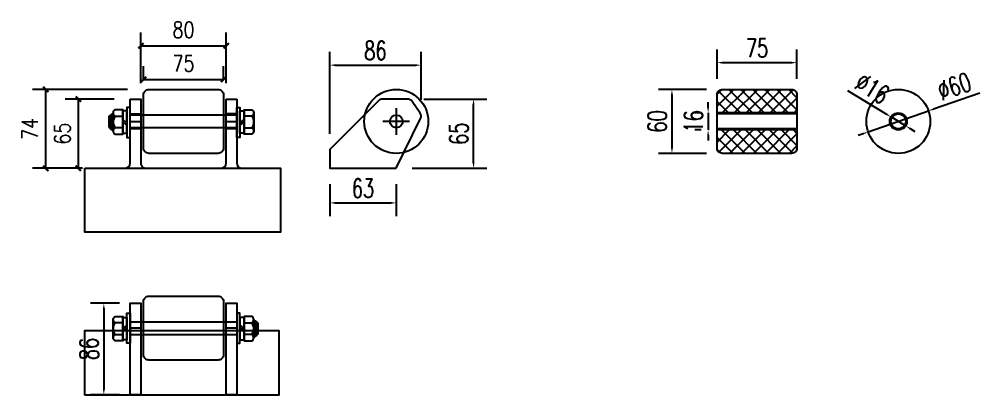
# Model space of a CAD drawing. Header units: millimetres. Extents: x -1442555 to -1309205, y 1400164 to 1531173.
# Drawn here: x -1310110 to -1309205, y 1411009 to 1411361 of the extents above; entities that cross this region are included whole.
import ezdxf

# ---------------------------------------------------------------- set-up
doc = ezdxf.new("R2010")
doc.units = ezdxf.units.MM
doc.header["$LTSCALE"] = 10
doc.linetypes.add('ACAD_ISO03W100', pattern=[30, 12, -18])
doc.layers.get('0').update_dxf_attribs({"linetype": 'CONTINUOUS'})
doc.layers.get('DEFPOINTS').update_dxf_attribs({"linetype": 'CONTINUOUS'})
doc.layers.add('00-HATCH(填充)', color=250, linetype='CONTINUOUS')
doc.layers.add('PUB_DIM', color=3, linetype='CONTINUOUS')
doc.styles.add('DIM_FONT', font='SIMPLEX.shx', dxfattribs={"width": 0.8})
doc.styles.add('STANDARD_T3', font='simplex.shx', dxfattribs={"width": 0.7, "bigfont": 'gbcbig.shx'})
doc.dimstyles.new('DIMN5', dxfattribs={"dimscale": 0.05, "dimtxt": 300, "dimasz": 100, "dimexe": 250, "dimexo": 300, "dimgap": 150, "dimtad": 1, "dimdec": 0, "dimzin": 0, "dimdsep": 46, "dimtxsty": 'DIM_FONT', "dimblk": 'ARCHTICK', "dimcen": 0.09, "dimclrt": 7, "dimazin": 0, "dimtfac": 1, "dimtdec": 0, "dimtix": 1, "dimtmove": 0, "dimatfit": 3, "dimldrblk": 'ARCHTICK', "dimfxl": 1, "dimtolj": 1, "dimtzin": 0, "dimarcsym": 0})
doc.dimstyles.new('W&&5', dxfattribs={"dimtxt": 17.5, "dimasz": 5, "dimexe": 12.5, "dimexo": 15, "dimgap": 5, "dimtad": 1, "dimdec": 0, "dimzin": 0, "dimdsep": 46, "dimtxsty": 'STANDARD_T3', "dimcen": 0.09, "dimclrd": 1, "dimclre": 1, "dimclrt": 7, "dimazin": 2, "dimtfac": 1, "dimtdec": 0, "dimtix": 1, "dimtmove": 2, "dimatfit": 3, "dimfxl": 100, "dimtolj": 1, "dimtzin": 0, "dimarcsym": 0})

# ---------------------------------------------------------------- blocks, each defined once
blk = doc.blocks.new('_ARCHTICK')
at = {"color": 0, "linetype": 'ByBlock', "const_width": 0.4}
blk.add_lwpolyline([(-0.5, -0.5), (0.5, 0.5)], dxfattribs=at)
blk = doc.blocks.new('*D472')
at = {"layer": 'DEFPOINTS', "color": 0, "transparency": 16777216}
for p in [(-1310054.93, 1411286.11), (-1310006.27, 1411286.11), (-1310036.07, 1411221.11)]:
    blk.add_point(p, dxfattribs=at)
at = {"layer": 'PUB_DIM', "color": 0, "lineweight": -2, "transparency": 16777216}
for p, q in [((-1310021.27, 1411286.11), (-1310067.43, 1411286.11)), ((-1310054.93, 1411221.11), (-1310054.93, 1411286.11)), ((-1310051.07, 1411221.11), (-1310067.43, 1411221.11))]:
    blk.add_line(p, q, dxfattribs=at)
at = {"layer": 'PUB_DIM', "color": 0, "lineweight": -2, "transparency": 16777216, "xscale": 5, "yscale": 5, "zscale": 5}
for p, rotation in [((-1310054.93, 1411286.11), 90), ((-1310054.93, 1411221.11), 270)]:
    blk.add_blockref('_ARCHTICK', p, dxfattribs=dict(at, rotation=rotation))
at = {"layer": 'PUB_DIM', "color": 7, "transparency": 16777216, "insert": (-1310069.93, 1411253.61), "char_height": 15, "attachment_point": 5, "rotation": 90, "style": 'DIM_FONT'}
blk.add_mtext('\\A1;65', dxfattribs=at)
blk = doc.blocks.new('*D461')
at = {"layer": 'DEFPOINTS', "color": 0, "transparency": 16777216}
for p in [(-1310085.5, 1411295.11), (-1309993.77, 1411295.11), (-1310036.07, 1411221.11)]:
    blk.add_point(p, dxfattribs=at)
at = {"layer": 'PUB_DIM', "color": 0, "lineweight": -2, "transparency": 16777216}
for p, q in [((-1310008.77, 1411295.11), (-1310098, 1411295.11)), ((-1310085.5, 1411221.11), (-1310085.5, 1411295.11)), ((-1310051.07, 1411221.11), (-1310098, 1411221.11))]:
    blk.add_line(p, q, dxfattribs=at)
at = {"layer": 'PUB_DIM', "color": 0, "lineweight": -2, "transparency": 16777216, "xscale": 5, "yscale": 5, "zscale": 5}
for p, rotation in [((-1310085.5, 1411295.11), 90), ((-1310085.5, 1411221.11), 270)]:
    blk.add_blockref('_ARCHTICK', p, dxfattribs=dict(at, rotation=rotation))
at = {"layer": 'PUB_DIM', "color": 7, "transparency": 16777216, "insert": (-1310100.5, 1411258.11), "char_height": 15, "attachment_point": 5, "rotation": 90, "style": 'DIM_FONT'}
blk.add_mtext('\\A1;74', dxfattribs=at)
blk = doc.blocks.new('*D462')
at = {"layer": 'DEFPOINTS', "color": 0, "transparency": 16777216}
for p in [(-1309916.27, 1411336.13), (-1309996.27, 1411286.11), (-1309916.27, 1411286.11)]:
    blk.add_point(p, dxfattribs=at)
at = {"layer": 'PUB_DIM', "color": 0, "lineweight": -2, "transparency": 16777216}
for p, q in [((-1309996.27, 1411301.11), (-1309996.27, 1411348.63)), ((-1309916.27, 1411301.11), (-1309916.27, 1411348.63)), ((-1309996.27, 1411336.13), (-1309916.27, 1411336.13))]:
    blk.add_line(p, q, dxfattribs=at)
at = {"layer": 'PUB_DIM', "color": 0, "lineweight": -2, "transparency": 16777216, "xscale": 5, "yscale": 5, "zscale": 5, "rotation": 180}
blk.add_blockref('_ARCHTICK', (-1309996.27, 1411336.13), dxfattribs=at)
at = {"layer": 'PUB_DIM', "color": 0, "lineweight": -2, "transparency": 16777216, "xscale": 5, "yscale": 5, "zscale": 5}
blk.add_blockref('_ARCHTICK', (-1309916.27, 1411336.13), dxfattribs=at)
at = {"layer": 'PUB_DIM', "color": 7, "transparency": 16777216, "insert": (-1309956.27, 1411351.13), "char_height": 15, "attachment_point": 5, "style": 'DIM_FONT'}
blk.add_mtext('\\A1;80', dxfattribs=at)
blk = doc.blocks.new('*D479')
at = {"color": 1, "lineweight": -2, "transparency": 16777216}
for p, q in [((-1309819.08, 1411206.11), (-1309819.08, 1411176.14)), ((-1309756.58, 1411206.11), (-1309756.58, 1411176.14)), ((-1309814.08, 1411188.64), (-1309761.58, 1411188.64))]:
    blk.add_line(p, q, dxfattribs=at)
at = {"color": 1, "transparency": 16777216}
for points in [[(-1309814.08, 1411189.47), (-1309814.08, 1411187.81), (-1309819.08, 1411188.64)], [(-1309761.58, 1411189.47), (-1309761.58, 1411187.81), (-1309756.58, 1411188.64)]]:
    blk.add_solid(points, dxfattribs=at)
at = {"layer": 'DEFPOINTS', "color": 0, "transparency": 16777216}
for p in [(-1309819.08, 1411221.11), (-1309756.58, 1411221.11), (-1309756.58, 1411188.64)]:
    blk.add_point(p, dxfattribs=at)
at = {"color": 7, "transparency": 16777216, "insert": (-1309787.83, 1411202.39), "char_height": 17.5, "attachment_point": 5, "style": 'STANDARD_T3'}
blk.add_mtext('\\A1;63', dxfattribs=at)
blk = doc.blocks.new('*D480')
at = {"layer": 'DEFPOINTS', "color": 0, "transparency": 16777216}
for p in [(-1309918.77, 1411304.53), (-1309993.77, 1411290.11), (-1309918.77, 1411290.11)]:
    blk.add_point(p, dxfattribs=at)
at = {"layer": 'PUB_DIM', "color": 0, "lineweight": -2, "transparency": 16777216}
for p, q in [((-1309993.77, 1411305.11), (-1309993.77, 1411317.03)), ((-1309918.77, 1411305.11), (-1309918.77, 1411317.03)), ((-1309993.77, 1411304.53), (-1309918.77, 1411304.53))]:
    blk.add_line(p, q, dxfattribs=at)
at = {"layer": 'PUB_DIM', "color": 0, "lineweight": -2, "transparency": 16777216, "xscale": 5, "yscale": 5, "zscale": 5, "rotation": 180}
blk.add_blockref('_ARCHTICK', (-1309993.77, 1411304.53), dxfattribs=at)
at = {"layer": 'PUB_DIM', "color": 0, "lineweight": -2, "transparency": 16777216, "xscale": 5, "yscale": 5, "zscale": 5}
blk.add_blockref('_ARCHTICK', (-1309918.77, 1411304.53), dxfattribs=at)
at = {"layer": 'PUB_DIM', "color": 7, "transparency": 16777216, "insert": (-1309956.27, 1411319.53), "char_height": 15, "attachment_point": 5, "style": 'DIM_FONT'}
blk.add_mtext('\\A1;75', dxfattribs=at)
blk = doc.blocks.new('*D482')
at = {"color": 1, "lineweight": -2, "transparency": 16777216}
for p, q in [((-1309455.57, 1411305.11), (-1309455.57, 1411332.77)), ((-1309380.57, 1411305.11), (-1309380.57, 1411332.77)), ((-1309450.57, 1411320.27), (-1309385.57, 1411320.27))]:
    blk.add_line(p, q, dxfattribs=at)
at = {"color": 1, "transparency": 16777216}
for points in [[(-1309450.57, 1411321.1), (-1309450.57, 1411319.44), (-1309455.57, 1411320.27)], [(-1309385.57, 1411321.1), (-1309385.57, 1411319.44), (-1309380.57, 1411320.27)]]:
    blk.add_solid(points, dxfattribs=at)
at = {"layer": 'DEFPOINTS', "color": 0, "transparency": 16777216}
for p in [(-1309380.57, 1411320.27), (-1309455.57, 1411290.11), (-1309380.57, 1411290.11)]:
    blk.add_point(p, dxfattribs=at)
at = {"color": 7, "transparency": 16777216, "insert": (-1309418.07, 1411334.02), "char_height": 17.5, "attachment_point": 5, "style": 'STANDARD_T3'}
blk.add_mtext('\\A1;75', dxfattribs=at)
blk = doc.blocks.new('*D483')
at = {"color": 1, "lineweight": -2, "transparency": 16777216}
for p, q in [((-1309465.57, 1411295.11), (-1309510.42, 1411295.11)), ((-1309497.92, 1411290.11), (-1309497.92, 1411240.11)), ((-1309465.57, 1411235.11), (-1309510.42, 1411235.11))]:
    blk.add_line(p, q, dxfattribs=at)
at = {"color": 1, "transparency": 16777216}
for points in [[(-1309498.75, 1411290.11), (-1309497.08, 1411290.11), (-1309497.92, 1411295.11)], [(-1309498.75, 1411240.11), (-1309497.08, 1411240.11), (-1309497.92, 1411235.11)]]:
    blk.add_solid(points, dxfattribs=at)
at = {"layer": 'DEFPOINTS', "color": 0, "transparency": 16777216}
for p in [(-1309450.57, 1411295.11), (-1309497.92, 1411235.11), (-1309450.57, 1411235.11)]:
    blk.add_point(p, dxfattribs=at)
at = {"color": 7, "transparency": 16777216, "insert": (-1309511.67, 1411265.11), "char_height": 17.5, "attachment_point": 5, "rotation": 90, "style": 'STANDARD_T3'}
blk.add_mtext('\\A1;60', dxfattribs=at)
blk = doc.blocks.new('*D484')
at = {"color": 1, "lineweight": -2, "transparency": 16777216}
for p, q in [((-1309209.07, 1411291.78), (-1309252.42, 1411276.64)), ((-1309313.79, 1411255.22), (-1309257.14, 1411275)), ((-1309318.51, 1411253.57), (-1309323.23, 1411251.92))]:
    blk.add_line(p, q, dxfattribs=at)
at = {"color": 1, "transparency": 16777216}
for points in [[(-1309252.7, 1411277.43), (-1309252.15, 1411275.86), (-1309257.14, 1411275)], [(-1309318.79, 1411254.36), (-1309318.24, 1411252.79), (-1309313.79, 1411255.22)]]:
    blk.add_solid(points, dxfattribs=at)
at = {"layer": 'DEFPOINTS', "color": 0, "transparency": 16777216}
for p in [(-1309257.14, 1411275), (-1309313.79, 1411255.22)]:
    blk.add_point(p, dxfattribs=at)
at = {"color": 7, "transparency": 16777216, "insert": (-1309232.92, 1411298.02), "char_height": 17.5, "attachment_point": 5, "rotation": 19.24318, "style": 'STANDARD_T3'}
blk.add_mtext('\\A1;∅60', dxfattribs=at)
blk = doc.blocks.new('*D485')
at = {"color": 1, "lineweight": -2, "transparency": 16777216}
for p, q in [((-1309333.3, 1411294.24), (-1309296.57, 1411271.87)), ((-1309278.63, 1411260.95), (-1309292.3, 1411269.27)), ((-1309274.36, 1411258.35), (-1309270.09, 1411255.75))]:
    blk.add_line(p, q, dxfattribs=at)
at = {"color": 1, "transparency": 16777216}
for points in [[(-1309296.14, 1411272.58), (-1309297, 1411271.16), (-1309292.3, 1411269.27)], [(-1309273.93, 1411259.06), (-1309274.8, 1411257.63), (-1309278.63, 1411260.95)]]:
    blk.add_solid(points, dxfattribs=at)
at = {"layer": 'DEFPOINTS', "color": 0, "transparency": 16777216}
for p in [(-1309292.3, 1411269.27), (-1309278.63, 1411260.95)]:
    blk.add_point(p, dxfattribs=at)
at = {"color": 7, "transparency": 16777216, "insert": (-1309309.92, 1411296.1), "char_height": 17.5, "attachment_point": 5, "rotation": 328.65769, "style": 'STANDARD_T3'}
blk.add_mtext('\\A1;∅16', dxfattribs=at)
blk = doc.blocks.new('*D486')
at = {"color": 1, "lineweight": -2, "transparency": 16777216}
for p, q in [((-1309463.96, 1411278.11), (-1309463.96, 1411283.11)), ((-1309470.57, 1411273.11), (-1309476.46, 1411273.11)), ((-1309463.96, 1411273.11), (-1309463.96, 1411257.11)), ((-1309470.57, 1411257.11), (-1309476.46, 1411257.11)), ((-1309463.96, 1411252.11), (-1309463.96, 1411247.11))]:
    blk.add_line(p, q, dxfattribs=at)
at = {"color": 1, "transparency": 16777216}
for points in [[(-1309464.79, 1411278.11), (-1309463.12, 1411278.11), (-1309463.96, 1411273.11)], [(-1309464.79, 1411252.11), (-1309463.12, 1411252.11), (-1309463.96, 1411257.11)]]:
    blk.add_solid(points, dxfattribs=at)
at = {"layer": 'DEFPOINTS', "color": 0, "transparency": 16777216}
for p in [(-1309455.57, 1411273.11), (-1309463.96, 1411257.11), (-1309455.57, 1411257.11)]:
    blk.add_point(p, dxfattribs=at)
at = {"color": 7, "transparency": 16777216, "insert": (-1309477.71, 1411265.11), "char_height": 17.5, "attachment_point": 5, "rotation": 90, "style": 'STANDARD_T3'}
blk.add_mtext('\\A1;16', dxfattribs=at)
blk = doc.blocks.new('*D487')
at = {"color": 1, "lineweight": -2, "transparency": 16777216}
for p, q in [((-1310016.27, 1411094.39), (-1310043.51, 1411094.39)), ((-1310031.01, 1411089.39), (-1310031.01, 1411013.61)), ((-1310016.27, 1411008.61), (-1310043.51, 1411008.61))]:
    blk.add_line(p, q, dxfattribs=at)
at = {"color": 1, "transparency": 16777216}
for points in [[(-1310031.84, 1411089.39), (-1310030.18, 1411089.39), (-1310031.01, 1411094.39)], [(-1310031.84, 1411013.61), (-1310030.18, 1411013.61), (-1310031.01, 1411008.61)]]:
    blk.add_solid(points, dxfattribs=at)
at = {"layer": 'DEFPOINTS', "color": 0, "transparency": 16777216}
for p in [(-1310001.27, 1411094.39), (-1310031.01, 1411008.61), (-1310001.27, 1411008.61)]:
    blk.add_point(p, dxfattribs=at)
at = {"color": 7, "transparency": 16777216, "insert": (-1310044.76, 1411051.5), "char_height": 17.5, "attachment_point": 5, "rotation": 90, "style": 'STANDARD_T3'}
blk.add_mtext('\\A1;86', dxfattribs=at)
blk = doc.blocks.new('*D490')
at = {"color": 1, "lineweight": -2, "transparency": 16777216}
for p, q in [((-1309730.77, 1411286.11), (-1309671.58, 1411286.11)), ((-1309684.08, 1411226.11), (-1309684.08, 1411281.11)), ((-1309741.58, 1411221.11), (-1309671.58, 1411221.11))]:
    blk.add_line(p, q, dxfattribs=at)
at = {"color": 1, "transparency": 16777216}
for points in [[(-1309684.91, 1411281.11), (-1309683.25, 1411281.11), (-1309684.08, 1411286.11)], [(-1309684.91, 1411226.11), (-1309683.25, 1411226.11), (-1309684.08, 1411221.11)]]:
    blk.add_solid(points, dxfattribs=at)
at = {"layer": 'DEFPOINTS', "color": 0, "transparency": 16777216}
for p in [(-1309745.77, 1411286.11), (-1309684.08, 1411286.11), (-1309756.58, 1411221.11)]:
    blk.add_point(p, dxfattribs=at)
at = {"color": 7, "transparency": 16777216, "insert": (-1309697.83, 1411253.61), "char_height": 17.5, "attachment_point": 5, "rotation": 90, "style": 'STANDARD_T3'}
blk.add_mtext('\\A1;65', dxfattribs=at)
blk = doc.blocks.new('*D491')
at = {"color": 1, "lineweight": -2, "transparency": 16777216}
for p, q in [((-1309819.08, 1411253.61), (-1309819.08, 1411330.4)), ((-1309733.3, 1411285.37), (-1309733.3, 1411330.4)), ((-1309814.08, 1411317.9), (-1309738.3, 1411317.9))]:
    blk.add_line(p, q, dxfattribs=at)
at = {"color": 1, "transparency": 16777216}
for points in [[(-1309814.08, 1411318.73), (-1309814.08, 1411317.07), (-1309819.08, 1411317.9)], [(-1309738.3, 1411318.73), (-1309738.3, 1411317.07), (-1309733.3, 1411317.9)]]:
    blk.add_solid(points, dxfattribs=at)
at = {"layer": 'DEFPOINTS', "color": 0, "transparency": 16777216}
for p in [(-1309733.3, 1411317.9), (-1309733.3, 1411270.37), (-1309819.08, 1411238.61)]:
    blk.add_point(p, dxfattribs=at)
at = {"color": 7, "transparency": 16777216, "insert": (-1309776.19, 1411331.65), "char_height": 17.5, "attachment_point": 5, "style": 'STANDARD_T3'}
blk.add_mtext('\\A1;86', dxfattribs=at)

msp = doc.modelspace()

# ---------------------------------------------------------------- hatches: boundary and pattern name
h = msp.add_hatch()
h.set_pattern_fill('ANSI37', color=256, scale=5)
h.set_pattern_definition([(45, (233247.965, 265159.5705), (-5.612660076, 5.612660076), []), (135, (233247.965, 265159.5705), (-5.612660076, -5.612660076), [])])
h.paths.add_polyline_path([(-1309450.57, 1411295.11, 0.414214), (-1309455.57, 1411290.11), (-1309455.57, 1411273.11), (-1309380.57, 1411273.11), (-1309380.57, 1411290.11, 0.414214), (-1309385.57, 1411295.11)])
h.paths.add_polyline_path([(-1309455.57, 1411257.11), (-1309455.57, 1411240.11, 0.414214), (-1309450.57, 1411235.11), (-1309385.57, 1411235.11, 0.414214), (-1309380.57, 1411240.11), (-1309380.57, 1411257.11)])

# ---------------------------------------------------------------- linework, layer by layer
for p, q in [((-1310006.27, 1411226.11), (-1310006.27, 1411286.11)), ((-1309916.27, 1411226.11), (-1309916.27, 1411286.11)), ((-1309916.27, 1411286.11), (-1309906.27, 1411286.11)), ((-1309906.27, 1411286.11), (-1309906.27, 1411226.11)), ((-1310020.27, 1411270.1), (-1310013.27, 1411270.1)), ((-1309892.27, 1411270.1), (-1309899.27, 1411270.1)), ((-1309890.27, 1411257.6), (-1309890.27, 1411271.6)), ((-1310013.27, 1411259.1), (-1310020.27, 1411259.1)), ((-1310009.27, 1411263.55), (-1310013.27, 1411266.9)), ((-1310009.27, 1411261.25), (-1310013.27, 1411264.6)), ((-1309903.27, 1411263.55), (-1309899.27, 1411266.9)), ((-1309903.27, 1411261.25), (-1309899.27, 1411264.6)), ((-1309899.27, 1411259.1), (-1309892.27, 1411259.1)), ((-1310011.27, 1411221.11), (-1309901.27, 1411221.11)), ((-1310022.27, 1411077.61), (-1310022.27, 1411063.61)), ((-1310013.27, 1411076.11), (-1310020.27, 1411076.11)), ((-1310009.27, 1411073.95), (-1310013.27, 1411070.61)), ((-1310009.27, 1411071.65), (-1310013.27, 1411068.31)), ((-1309903.27, 1411073.95), (-1309899.27, 1411070.61)), ((-1309903.27, 1411071.65), (-1309899.27, 1411068.31)), ((-1309899.27, 1411076.11), (-1309892.27, 1411076.11)), ((-1310020.27, 1411065.11), (-1310013.27, 1411065.11)), ((-1309892.27, 1411065.11), (-1309899.27, 1411065.11))]:
    msp.add_line(p, q)
at = {"color": 4}
for p, q in [((-1310022.27, 1411270.6), (-1310025.27, 1411270.6)), ((-1310022.27, 1411264.6), (-1310026.27, 1411264.6)), ((-1310025.27, 1411258.6), (-1310022.27, 1411258.6)), ((-1309887.27, 1411076.61), (-1309890.27, 1411076.61)), ((-1309890.27, 1411070.61), (-1309886.27, 1411070.61)), ((-1309890.27, 1411064.61), (-1309887.27, 1411064.61))]:
    msp.add_line(p, q, dxfattribs=at)
at = {"color": 1}
for p, q in [((-1310006.27, 1411272.11), (-1309996.27, 1411272.11)), ((-1309906.27, 1411272.11), (-1309916.27, 1411272.11)), ((-1309996.27, 1411258.11), (-1310006.27, 1411258.11)), ((-1309906.27, 1411258.11), (-1309916.27, 1411258.11))]:
    msp.add_line(p, q, dxfattribs=at)
at = {"color": 6, "linetype": 'ACAD_ISO03W100'}
for p, q in [((-1309906.27, 1411271.11), (-1310006.27, 1411271.11)), ((-1309380.57, 1411273.11), (-1309455.57, 1411273.11)), ((-1309380.57, 1411272.11), (-1309455.57, 1411272.11)), ((-1309906.27, 1411259.11), (-1310006.27, 1411259.11)), ((-1309380.57, 1411258.11), (-1309455.57, 1411258.11)), ((-1309380.57, 1411257.11), (-1309455.57, 1411257.11)), ((-1310006.27, 1411077.11), (-1309906.27, 1411077.11)), ((-1310006.27, 1411065.11), (-1309906.27, 1411065.11))]:
    msp.add_line(p, q, dxfattribs=at)
at = {"color": 2}
for p, q in [((-1310006.27, 1411265.11), (-1309996.27, 1411265.11)), ((-1309916.27, 1411265.11), (-1309906.27, 1411265.11)), ((-1309996.27, 1411071.11), (-1310006.27, 1411071.11)), ((-1309906.27, 1411071.11), (-1309916.27, 1411071.11))]:
    msp.add_line(p, q, dxfattribs=at)
for points in [[(-1309988.77, 1411295.11), (-1309923.77, 1411295.11, -0.414214), (-1309918.77, 1411290.11), (-1309918.77, 1411240.11, -0.414214), (-1309923.77, 1411235.11), (-1309988.77, 1411235.11, -0.414214), (-1309993.77, 1411240.11), (-1309993.77, 1411290.11, -0.414214)], [(-1309450.57, 1411295.11), (-1309385.57, 1411295.11, -0.414214), (-1309380.57, 1411290.11), (-1309380.57, 1411240.11, -0.414214), (-1309385.57, 1411235.11), (-1309450.57, 1411235.11, -0.414214), (-1309455.57, 1411240.11), (-1309455.57, 1411290.11, -0.414214)], [(-1310020.27, 1411253.1), (-1310013.27, 1411253.1), (-1310013.27, 1411254.1), (-1310009.27, 1411254.1), (-1310009.27, 1411275.1), (-1310013.27, 1411275.1), (-1310013.27, 1411254.1), (-1310013.27, 1411276.1), (-1310020.27, 1411276.1, 0.666667), (-1310020.27, 1411270.1, 0.363636), (-1310020.27, 1411259.1, 0.666667)], [(-1309892.27, 1411253.1), (-1309899.27, 1411253.1), (-1309899.27, 1411254.1), (-1309903.27, 1411254.1), (-1309903.27, 1411275.1), (-1309899.27, 1411275.1), (-1309899.27, 1411254.1), (-1309899.27, 1411276.1), (-1309892.27, 1411276.1, -0.666667), (-1309892.27, 1411270.1, -0.363636), (-1309892.27, 1411259.1, -0.666667)], [(-1309923.77, 1411041.11), (-1309988.77, 1411041.11, -0.414214), (-1309993.77, 1411046.11), (-1309993.77, 1411096.11, -0.414214), (-1309988.77, 1411101.11), (-1309923.77, 1411101.11, -0.414214), (-1309918.77, 1411096.11), (-1309918.77, 1411046.11, -0.414214)], [(-1310020.27, 1411082.11), (-1310013.27, 1411082.11), (-1310013.27, 1411081.11), (-1310009.27, 1411081.11), (-1310009.27, 1411060.11), (-1310013.27, 1411060.11), (-1310013.27, 1411081.11), (-1310013.27, 1411059.11), (-1310020.27, 1411059.11, -0.666667), (-1310020.27, 1411065.11, -0.363636), (-1310020.27, 1411076.11, -0.666667)], [(-1309892.27, 1411082.11), (-1309899.27, 1411082.11), (-1309899.27, 1411081.11), (-1309903.27, 1411081.11), (-1309903.27, 1411060.11), (-1309899.27, 1411060.11), (-1309899.27, 1411081.11), (-1309899.27, 1411059.11), (-1309892.27, 1411059.11, 0.666667), (-1309892.27, 1411065.11, 0.363636), (-1309892.27, 1411076.11, 0.666667)]]:
    msp.add_lwpolyline(points, format="xyb", close=True)
msp.add_lwpolyline([(-1310006.27, 1411286.11), (-1309996.27, 1411286.11), (-1309996.27, 1411226.11, 0.414214), (-1309991.27, 1411221.11)], format="xyb")
for points in [[(-1310009.27, 1411278.1), (-1310009.27, 1411250.1), (-1310006.27, 1411250.1), (-1310006.27, 1411278.1), (-1310009.27, 1411278.1), (-1310009.27, 1411277.1)], [(-1309903.27, 1411278.1), (-1309903.27, 1411250.1), (-1309906.27, 1411250.1), (-1309906.27, 1411278.1), (-1309903.27, 1411278.1), (-1309903.27, 1411277.1)], [(-1310024.27, 1411257.6), (-1310022.27, 1411257.6), (-1310022.27, 1411271.6), (-1310024.27, 1411271.6)], [(-1310009.27, 1411057.11), (-1310009.27, 1411085.11), (-1310006.27, 1411085.11), (-1310006.27, 1411057.11), (-1310009.27, 1411057.11), (-1310009.27, 1411058.11)], [(-1309903.27, 1411057.11), (-1309903.27, 1411085.11), (-1309906.27, 1411085.11), (-1309906.27, 1411057.11), (-1309903.27, 1411057.11), (-1309903.27, 1411058.11)], [(-1309888.27, 1411077.61), (-1309890.27, 1411077.61), (-1309890.27, 1411063.61), (-1309888.27, 1411063.61)]]:
    msp.add_lwpolyline(points)
for points in [[(-1310026.27, 1411259.6), (-1310024.27, 1411257.6), (-1310024.27, 1411271.6), (-1310026.27, 1411269.6)], [(-1310022.27, 1411256.1), (-1310022.27, 1411259.1), (-1310022.27, 1411270.1), (-1310022.27, 1411273.1)], [(-1309890.27, 1411256.1), (-1309890.27, 1411259.1), (-1309890.27, 1411270.1), (-1309890.27, 1411273.1)], [(-1310048.83, 1411221.11), (-1309865.23, 1411221.11), (-1309865.23, 1411161.11), (-1310048.83, 1411161.11)], [(-1310006.27, 1411008.61), (-1310006.27, 1411094.39), (-1309996.27, 1411094.39), (-1309996.27, 1411008.61)], [(-1309916.27, 1411008.61), (-1309916.27, 1411094.39), (-1309906.27, 1411094.39), (-1309906.27, 1411008.61)], [(-1310022.27, 1411079.11), (-1310022.27, 1411076.11), (-1310022.27, 1411065.11), (-1310022.27, 1411062.11)], [(-1309890.27, 1411079.11), (-1309890.27, 1411076.11), (-1309890.27, 1411065.11), (-1309890.27, 1411062.11)], [(-1309886.27, 1411075.61), (-1309888.27, 1411077.61), (-1309888.27, 1411063.61), (-1309886.27, 1411065.61)], [(-1310049.26, 1411008.61), (-1309866.44, 1411008.61), (-1309866.44, 1411068.61), (-1310049.26, 1411068.61)]]:
    msp.add_lwpolyline(points, close=True)
at = {"lineweight": -3}
for centre in [(-1309756.58, 1411265.11), (-1309285.47, 1411265.11)]:
    msp.add_circle(centre, 30, dxfattribs=at)
for centre, start, end in [((-1310011.27, 1411226.11), 270, 0), ((-1309921.27, 1411226.11), 270, 0), ((-1309901.27, 1411226.11), 180, 270)]:
    msp.add_arc(centre, 5, start, end)
at = {"layer": '00-HATCH(填充)', "color": 0, "lineweight": -3, "ltscale": 0.5}
for p, q in [((-1309756.58, 1411277.61), (-1309756.58, 1411252.61)), ((-1309744.08, 1411265.11), (-1309769.08, 1411265.11))]:
    msp.add_line(p, q, dxfattribs=at)
at = {"layer": '00-HATCH(填充)', "color": 0, "lineweight": -3}
msp.add_lwpolyline([(-1309756.58, 1411221.11), (-1309733.79, 1411267.83, 0.267952), (-1309734.14, 1411272.82), (-1309741.62, 1411283.9, 0.249325), (-1309745.77, 1411286.11), (-1309769.51, 1411286.11, 0.198912), (-1309773.05, 1411284.64), (-1309819.08, 1411238.61), (-1309819.08, 1411221.11)], format="xyb", close=True, dxfattribs=at)
for centre, radius in [((-1309756.58, 1411265.11), 6), ((-1309285.47, 1411265.11), 8), ((-1309285.47, 1411265.11), 7)]:
    msp.add_circle(centre, radius, dxfattribs=at)

# ---------------------------------------------------------------- dimensions: what is measured, and where the dimension line sits
for base, p1, p2, picture, middle in [((-1309733.3, 1411317.9), (-1309819.08, 1411238.61), (-1309733.3, 1411270.37), '*D491', (-1309776.19, 1411331.65)), ((-1309380.57, 1411320.27), (-1309455.57, 1411290.11), (-1309380.57, 1411290.11), '*D482', (-1309418.07, 1411334.02)), ((-1309756.58355267, 1411188.63919882), (-1309819.08355267, 1411221.10810978), (-1309756.58355267, 1411221.10810978), '*D479', (-1309787.83355267, 1411202.38919882))]:
    dim = msp.add_linear_dim(base=base, p1=p1, p2=p2, dimstyle='W&&5')
    dim.commit()
    dim.dimension.update_dxf_attribs({"geometry": picture, "text_midpoint": middle})
for p1, p2, picture, middle in [((-1309278.63, 1411260.95), (-1309292.3, 1411269.27), '*D485', (-1309309.92, 1411296.1)), ((-1309313.79, 1411255.22), (-1309257.14, 1411275), '*D484', (-1309232.92, 1411298.02))]:
    dim = msp.add_diameter_dim_2p(p1=p1, p2=p2, dimstyle='W&&5')
    dim.commit()
    dim.dimension.update_dxf_attribs({"geometry": picture, "text_midpoint": middle})
for base, p1, p2, picture, middle in [((-1309497.92, 1411235.11), (-1309450.57, 1411295.11), (-1309450.57, 1411235.11), '*D483', (-1309511.67, 1411265.11)), ((-1309684.08, 1411286.11), (-1309756.58, 1411221.11), (-1309745.77, 1411286.11), '*D490', (-1309697.83, 1411253.61)), ((-1309463.96, 1411257.11), (-1309455.57, 1411273.11), (-1309455.57, 1411257.11), '*D486', (-1309477.71, 1411265.11)), ((-1310031.01, 1411008.61), (-1310001.27, 1411094.39), (-1310001.27, 1411008.61), '*D487', (-1310044.76, 1411051.5))]:
    dim = msp.add_linear_dim(base=base, p1=p1, p2=p2, angle=90, dimstyle='W&&5')
    dim.commit()
    dim.dimension.update_dxf_attribs({"geometry": picture, "text_midpoint": middle})
at = {"layer": 'PUB_DIM'}
for base, p1, p2, picture, middle in [((-1309916.27, 1411336.13), (-1309996.27, 1411286.11), (-1309916.27, 1411286.11), '*D462', (-1309956.27, 1411351.13)), ((-1309918.77, 1411304.53), (-1309993.77, 1411290.11), (-1309918.77, 1411290.11), '*D480', (-1309956.27, 1411319.53))]:
    dim = msp.add_linear_dim(base=base, p1=p1, p2=p2, dimstyle='DIMN5', dxfattribs=at)
    dim.commit()
    dim.dimension.update_dxf_attribs({"geometry": picture, "text_midpoint": middle})
for base, p2, picture, middle in [((-1310085.5, 1411295.11), (-1309993.77, 1411295.11), '*D461', (-1310100.5, 1411258.11)), ((-1310054.93, 1411286.11), (-1310006.27, 1411286.11), '*D472', (-1310069.93, 1411253.61))]:
    dim = msp.add_linear_dim(base=base, p1=(-1310036.07, 1411221.11), p2=p2, angle=90, dimstyle='DIMN5', dxfattribs=at)
    dim.commit()
    dim.dimension.update_dxf_attribs({"geometry": picture, "text_midpoint": middle})

doc.saveas('drawing.dxf')
